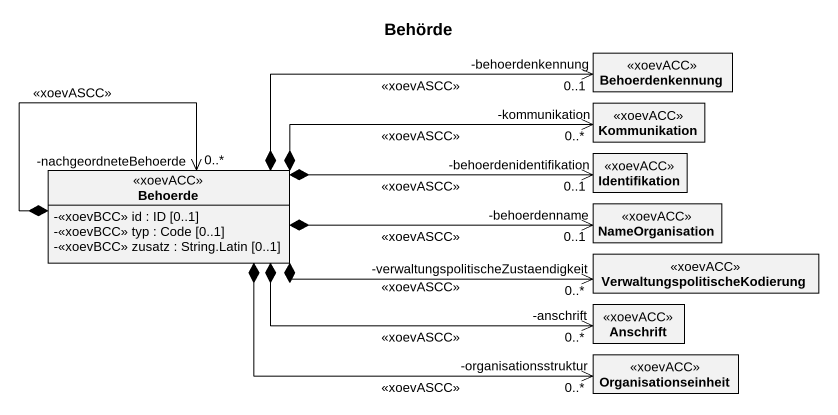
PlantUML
@startuml
title Behörde
hide circle
hide empty members
skinparam classAttributeIconSize 0
class Behoerdenkennung <<xoevACC>>
class Kommunikation <<xoevACC>>
class Behoerde <<xoevACC>> {
  -<<xoevBCC>> id : ID [0..1]
  -<<xoevBCC>> typ : Code [0..1]
  -<<xoevBCC>> zusatz : String.Latin [0..1]
}
class Identifikation <<xoevACC>>
class NameOrganisation <<xoevACC>>
class "VerwaltungspolitischeKodierung" as VerwaltungspolitischeKodieru <<xoevACC>>
class Anschrift <<xoevACC>>
class Organisationseinheit <<xoevACC>>
Behoerde *-right-> "-behoerdenkennung\n0..1" Behoerdenkennung : <<xoevASCC>>
Behoerde *-right-> "-kommunikation\n0..*" Kommunikation : <<xoevASCC>>
Behoerde *--> "-nachgeordneteBehoerde\n0..*" Behoerde : <<xoevASCC>>
Behoerde *-right-> "-behoerdenidentifikation\n0..1" Identifikation : <<xoevASCC>>
Behoerde *-right-> "-behoerdenname\n0..1" NameOrganisation : <<xoevASCC>>
Behoerde *-right-> "-verwaltungspolitischeZustaendigkeit\n0..*" VerwaltungspolitischeKodieru : <<xoevASCC>>
Behoerde *-right-> "-anschrift\n0..*" Anschrift : <<xoevASCC>>
Behoerde *-right-> "-organisationsstruktur\n0..*" Organisationseinheit : <<xoevASCC>>
@enduml
